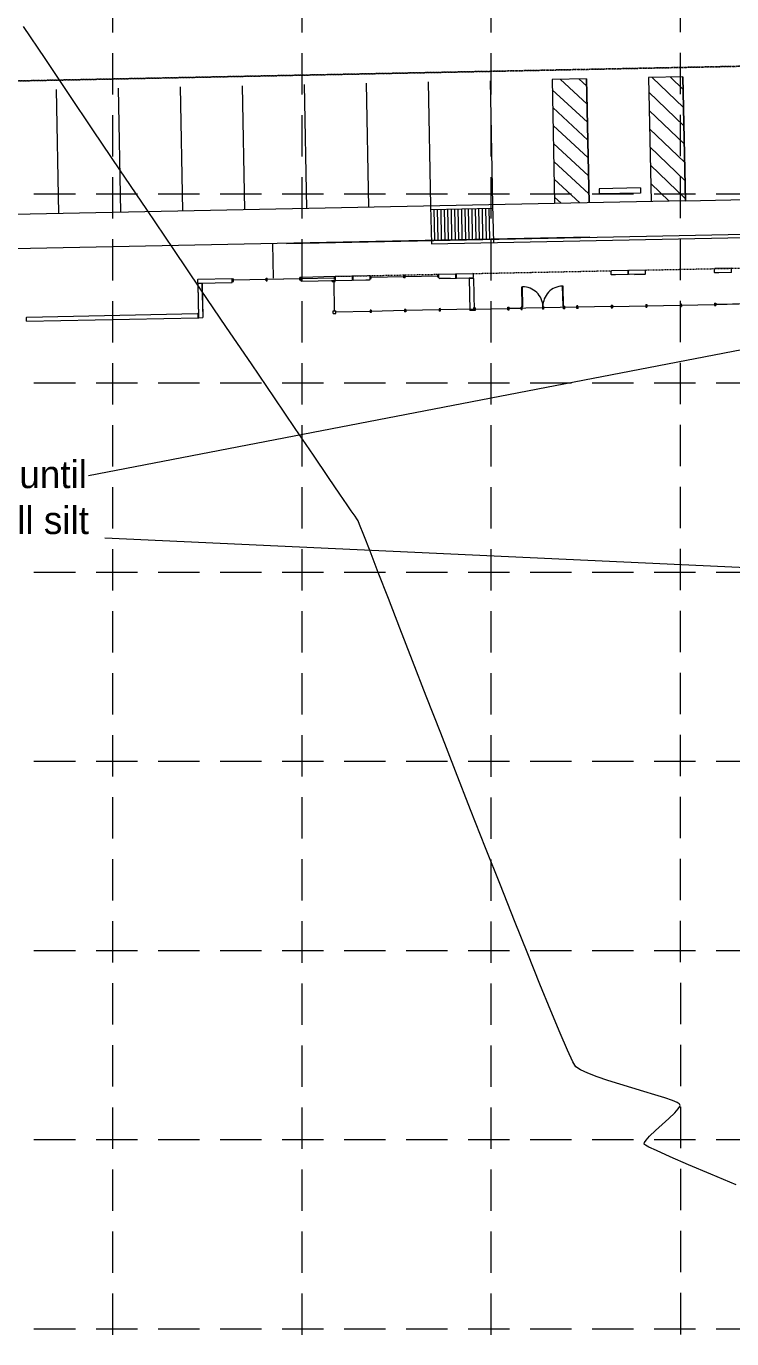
# Model space of a CAD drawing. Extents: x 2140663 to 2528301, y 336313 to 7007653.
# Drawn here: x 2527902.8 to 2528005.2, y 7007156.3 to 7007346.8 of the extents above; entities that cross this region are included whole.
import ezdxf

# ---------------------------------------------------------------- set-up
doc = ezdxf.new("R2010")
doc.units = 0
doc.header["$MEASUREMENT"] = 0
for name, pattern in [('HIDDEN', [0.375, 0.25, -0.125]), ('xdrc002ar$0$HIDDEN2', [0.1875, 0.125, -0.0625]), ('xdrc002ar$0$XR3$0$HIDDEN2', [0.1875, 0.125, -0.0625]), ('xdrc002pt$0$HIDDEN2', [0.1875, 0.125, -0.0625])]:
    doc.linetypes.add(name, pattern=pattern)
for name, color, linetype in [('1 EXISTING CONTOURS', 43, 'Continuous'), ('GRID', 254, 'HIDDEN'), ('SANDBAGS', 250, 'HIDDEN'), ('xdrc002ar$0$BASE1$0$awa', 7, 'Continuous'), ('xdrc002ar$0$WINDOWS', 8, 'Continuous'), ('xdrc002ar$0$xdrc002ar$0$C-PKNG-FACE-N', 1, 'Continuous'), ('xdrc002ar$0$xdrc002ar$0$C-PKNG-STRP-N', 6, 'Continuous'), ('xdrc002ar$0$xdrc002ar$0$l-walk-ej-n', 14, 'Continuous'), ('xdrc002ar$0$xdrc002ar$0$l-walk-n', 2, 'Continuous'), ('xdrc002ar$0$XR3$0$BASE1$0$awa', 4, 'Continuous'), ('xdrc002ar$0$XR3$0$WINDOWS', 2, 'Continuous'), ('xdrc002pt$0$V-ESMT-ACCS-N', 2, 'xdrc002pt$0$HIDDEN2')]:
    doc.layers.add(name, color=color, linetype=linetype)
doc.styles.add('LOGO', font='', dxfattribs={"height": 0.15})
doc.styles.get('LOGO').set_extended_font_data('Rockwell')

msp = doc.modelspace()

# ---------------------------------------------------------------- hatches: boundary and pattern name
at = {"layer": 'xdrc002ar$0$xdrc002ar$0$C-PKNG-STRP-N', "lineweight": 0}
h = msp.add_hatch(dxfattribs=at)
h.set_pattern_fill('ANSI31', scale=14.99994, style=0)
h.set_pattern_definition([(136.1631086797267, (210688.6620982261, 583923.883134963), (-1.298634343695999, -1.352459136694899), [])])
h.paths.add_polyline_path([(2527993.129895196, 7007339.395571264), (2527993.49531024, 7007321.401597636), (2527997.493814995, 7007321.482778938), (2527997.493860346, 7007321.480545389), (2527998.494105388, 7007321.50085588), (2527998.494105388, 7007321.50085588), (2527998.494060491, 7007321.503067242), (2527998.128644777, 7007339.497073444)])
h = msp.add_hatch(dxfattribs=at)
h.set_pattern_fill('ANSI31', scale=14.99994, style=0)
h.set_pattern_definition([(137.3262173593503, (5337851.271526326, 108388.7125147898), (1.270913636113415, 1.378541042043083), [])])
h.paths.add_polyline_path([(2527979.132787955, 7007339.115833031), (2527984.131537803, 7007339.217321979), (2527984.496910584, 7007321.221202658), (2527979.498160736, 7007321.119713711)])

# ---------------------------------------------------------------- linework, layer by layer
at = {"layer": '1 EXISTING CONTOURS', "color": 43, "lineweight": 0, "extrusion": (0.8310749815487859, 0.5561603860791288, 0), "elevation": 5998085.173933972}
msp.add_lwpolyline([(4417705.816397915, 602.0000000000003), (4417711.398643166, 602.0000000000003)], dxfattribs=at)
at = {"layer": '1 EXISTING CONTOURS', "color": 43, "lineweight": 0, "extrusion": (0.8302081428423175, 0.5574535312995247, 0), "elevation": 6004955.398558163}
msp.add_lwpolyline([(4408356.519229167, 602), (4408362.632013115, 602)], dxfattribs=at)
at = {"layer": '1 EXISTING CONTOURS', "color": 43, "lineweight": 0, "extrusion": (0.8295601344217559, 0.5584173917224985, 0), "elevation": 6010071.387138613}
msp.add_lwpolyline([(4401372.633372265, 602), (4401379.154401597, 602)], dxfattribs=at)
at = {"layer": '1 EXISTING CONTOURS', "color": 43, "lineweight": 0, "extrusion": (0.8290573276446382, 0.5591636142299775, 0), "elevation": 6014029.364153576}
msp.add_lwpolyline([(4395956.107267009, 602.0000000000007), (4395962.914242918, 602.0000000000007)], dxfattribs=at)
at = {"layer": '1 EXISTING CONTOURS', "color": 43, "lineweight": 0, "elevation": 602}
for points in [[(2527920.309949964, 7007320.241834375), (2527916.408085783, 7007326.018079239)], [(2527924.238358945, 7007314.433633576), (2527920.309949964, 7007320.241834375)], [(2527928.124206593, 7007308.694392522), (2527924.238358945, 7007314.433633576)], [(2527938.835320234, 7007292.899584571), (2527935.491793369, 7007297.826452342)], [(2527941.859861244, 7007288.445339247), (2527938.835320234, 7007292.899584571)], [(2527950.253287613, 7007276.137660913), (2527949.984474188, 7007276.506616465)], [(2527951.207813281, 7007274.501582966), (2527950.982374413, 7007275.065653913)], [(2527951.796450581, 7007272.992036279), (2527951.207813281, 7007274.501582966)], [(2527953.914776563, 7007267.530912652), (2527952.711150335, 7007270.635613094)], [(2527957.040264519, 7007259.471076957), (2527955.370193284, 7007263.776534192)], [(2527962.967045513, 7007244.234225008), (2527960.875826613, 7007249.601323125)], [(2527965.124375007, 7007238.710445081), (2527962.967045513, 7007244.234225008)], [(2527967.310679117, 7007233.128582583), (2527965.124375007, 7007238.710445081)], [(2527969.488821863, 7007227.587236754), (2527967.310679117, 7007233.128582583)], [(2527971.621667265, 7007222.185006837), (2527969.488821863, 7007227.587236754)], [(2527973.672079343, 7007217.02049207), (2527971.621667265, 7007222.185006837)], [(2527992.447000799, 7007192.240034812), (2527990.71401946, 7007192.756211045)], [(2527996.095174491, 7007188.322966639), (2527996.946815874, 7007189.13601171)], [(2527996.946815874, 7007189.13601171), (2527997.43707604, 7007189.691407963)], [(2527997.667576362, 7007190.332921682), (2527997.561728569, 7007190.438391343)], [(2527997.64728895, 7007190.029786739), (2527997.695998407, 7007190.210032202)], [(2527997.689635199, 7007190.284929353), (2527997.667576362, 7007190.332921682)], [(2527997.695998407, 7007190.210032202), (2527997.689635199, 7007190.284929353)], [(2527994.116467961, 7007186.557926141), (2527995.106055875, 7007187.44105664)], [(2527993.263418684, 7007185.741219571), (2527994.116467961, 7007186.557926141)], [(2527992.514967784, 7007184.577655935), (2527992.509336682, 7007184.654457064)], [(2527992.539078016, 7007184.543466237), (2527992.514967784, 7007184.577655935)], [(2527992.69246539, 7007184.434193932), (2527992.539078016, 7007184.543466237)], [(2527998.936551613, 7007181.59365693), (2527996.276131338, 7007182.746560438)]]:
    msp.add_lwpolyline(points, dxfattribs=at)
at = {"layer": '1 EXISTING CONTOURS', "color": 43, "lineweight": 0, "extrusion": (0.8278231495675861, 0.5609891559023239, 0), "elevation": 6023701.611275458}
msp.add_lwpolyline([(4382665.361079987, 602.0000000000003), (4382672.088803948, 602.0000000000003)], dxfattribs=at)
at = {"layer": '1 EXISTING CONTOURS', "color": 43, "lineweight": 0, "extrusion": (0.8276248633068356, 0.5612816455544771, 0), "elevation": 6025249.920765467}
msp.add_lwpolyline([(4380530.113078557, 602), (4380536.515223753, 602)], dxfattribs=at)
at = {"layer": '1 EXISTING CONTOURS', "color": 43, "lineweight": 0, "extrusion": (0.8271674536966228, 0.5619555174077797, 0), "elevation": 6028815.635240703}
msp.add_lwpolyline([(4375605.373252152, 602), (4375610.064813921, 602)], dxfattribs=at)
at = {"layer": '1 EXISTING CONTOURS', "color": 43, "lineweight": 0, "extrusion": (0.8270465956195244, 0.5621333726742745, 0), "elevation": 6029756.395193515}
msp.add_lwpolyline([(4374305.001321294, 602), (4374308.878071916, 602)], dxfattribs=at)
at = {"layer": '1 EXISTING CONTOURS', "color": 43, "lineweight": 0, "extrusion": (0.8269351099059289, 0.5622973626159645, 0), "elevation": 6030623.688915826}
msp.add_lwpolyline([(4373106.292099958, 602.0000000000007), (4373109.23173077, 602.0000000000007)], dxfattribs=at)
at = {"layer": '1 EXISTING CONTOURS', "color": 43, "lineweight": 0, "extrusion": (0.8268253144352342, 0.5624587979657498, 0), "elevation": 6031477.354163907}
msp.add_lwpolyline([(4371926.944186971, 602), (4371928.824389173, 602)], dxfattribs=at)
at = {"layer": '1 EXISTING CONTOURS', "color": 43, "lineweight": 0, "extrusion": (0.8266673437432096, 0.5626909478466364, 0), "elevation": 6032704.750857447}
msp.add_lwpolyline([(4370232.438117617, 602), (4370233.136582308, 602)], dxfattribs=at)
at = {"layer": '1 EXISTING CONTOURS', "color": 43, "lineweight": 0, "extrusion": (0.8149773344946293, 0.579492833657181, 0), "elevation": 6120888.45912108}
msp.add_lwpolyline([(4245842.62958255, 602), (4245842.98404826, 602)], dxfattribs=at)
at = {"layer": '1 EXISTING CONTOURS', "color": 43, "lineweight": 0, "extrusion": (0.8113021074435364, 0.5846271379757159, 0), "elevation": 6147575.161370892}
msp.add_lwpolyline([(4207109.086446449, 602), (4207109.576398581, 602)], dxfattribs=at)
at = {"layer": '1 EXISTING CONTOURS', "color": 43, "lineweight": 0, "extrusion": (0.8232091452187243, 0.5677382347774874, 0), "elevation": 6059330.362282341}
msp.add_lwpolyline([(4333238.840399015, 602.0000000000007), (4333239.295341069, 602.0000000000007)], dxfattribs=at)
at = {"layer": '1 EXISTING CONTOURS', "color": 43, "lineweight": 0, "extrusion": (0.8519789065564535, 0.5235761098282372, 0), "elevation": 5822602.73316315}
msp.add_lwpolyline([(4646475.807188055, 602.0000000000003), (4646476.159303981, 602.0000000000003)], dxfattribs=at)
at = {"layer": '1 EXISTING CONTOURS', "color": 43, "lineweight": 0, "extrusion": (0.9322299447345039, 0.361866453460809, 0), "elevation": 4892329.389556495}
msp.add_lwpolyline([(5617606.235276698, 602.0000000000007), (5617608.763004109, 602.0000000000007)], dxfattribs=at)
at = {"layer": '1 EXISTING CONTOURS', "color": 43, "lineweight": 0, "extrusion": (0.9323916663463804, 0.3614495546100729, 0), "elevation": 4889816.891127377}
msp.add_lwpolyline([(5619786.006500842, 602), (5619790.033111756, 602)], dxfattribs=at)
at = {"layer": '1 EXISTING CONTOURS', "color": 43, "lineweight": 0, "extrusion": (0.9321845059092114, 0.3619834898759878, 0), "elevation": 4893034.622345699}
msp.add_lwpolyline([(5616974.892060062, 602), (5616979.996131991, 602)], dxfattribs=at)
at = {"layer": '1 EXISTING CONTOURS', "color": 43, "lineweight": 0, "extrusion": (0.9320019944582111, 0.3624531450076227, 0), "elevation": 4895864.234035706}
msp.add_lwpolyline([(5614503.234200076, 602), (5614508.718970597, 602)], dxfattribs=at)
at = {"layer": '1 EXISTING CONTOURS', "color": 43, "lineweight": 0, "extrusion": (0.9285056917636908, 0.3713181659472505, 0), "elevation": 4949144.915597902}
msp.add_lwpolyline([(5567553.139502337, 602.0000000000003), (5567558.339470861, 602.0000000000003)], dxfattribs=at)
at = {"layer": '1 EXISTING CONTOURS', "color": 43, "lineweight": 0, "extrusion": (0.9272472936528232, 0.374449537873283, 0), "elevation": 4967905.903413562}
msp.add_lwpolyline([(5550814.507096223, 602.0000000000007), (5550819.245084422, 602.0000000000007)], dxfattribs=at)
at = {"layer": '1 EXISTING CONTOURS', "color": 43, "lineweight": 0, "extrusion": (0.9254378692389864, 0.3788993932146172, 0), "elevation": 4994512.780482125}
msp.add_lwpolyline([(5526882.189843611, 602.0000000000003), (5526886.360597793, 602.0000000000003)], dxfattribs=at)
at = {"layer": '1 EXISTING CONTOURS', "color": 43, "lineweight": 0, "extrusion": (0.922623669110644, 0.3857013938227516, 0), "elevation": 5035061.547231859}
msp.add_lwpolyline([(5489963.702861878, 602.0000000000003), (5489967.201213218, 602.0000000000003)], dxfattribs=at)
at = {"layer": '1 EXISTING CONTOURS', "color": 43, "lineweight": 0, "extrusion": (0.9176636685128535, 0.3973580142535594, 0), "elevation": 5104203.042376798}
msp.add_lwpolyline([(5425737.555265764, 602.0000000000007), (5425740.276252193, 602.0000000000007)], dxfattribs=at)
at = {"layer": '1 EXISTING CONTOURS', "color": 43, "lineweight": 0, "extrusion": (0.9066566221769703, 0.4218693748811906, 0), "elevation": 5248133.396531962}
msp.add_lwpolyline([(5286642.897045479, 602), (5286644.736374451, 602)], dxfattribs=at)
at = {"layer": '1 EXISTING CONTOURS', "color": 43, "lineweight": 0, "extrusion": (0.8627302376947958, 0.5056644509623763, 0), "elevation": 5724256.847809115}
msp.add_lwpolyline([(4767008.77220106, 602.0000000000003), (4767009.629630093, 602.0000000000003)], dxfattribs=at)
at = {"layer": '1 EXISTING CONTOURS', "color": 43, "lineweight": 0, "extrusion": (-0.5616234655200093, -0.8273929435143226, 0), "elevation": -7217478.711872002}
msp.add_lwpolyline([(-1843769.832483814, 602), (-1843770.630421747, 602)], dxfattribs=at)
at = {"layer": '1 EXISTING CONTOURS', "color": 43, "lineweight": 0, "extrusion": (-0.4208685798669754, -0.9071216227611132, 0), "elevation": -7420327.148719338}
msp.add_lwpolyline([(-655918.927727113, 602), (-655920.0846762382, 602)], dxfattribs=at)
at = {"layer": '1 EXISTING CONTOURS', "color": 43, "lineweight": 0, "extrusion": (-0.3552101787133826, -0.9347864616790335, 0), "elevation": -7448196.658378581}
msp.add_lwpolyline([(-125899.9881217508, 602.0000000000007), (-125901.4372045537, 602.0000000000007)], dxfattribs=at)
at = {"layer": '1 EXISTING CONTOURS', "color": 43, "lineweight": 0, "extrusion": (-0.3196888176545027, -0.9475225906893545, 0), "elevation": -7447643.698274848}
msp.add_lwpolyline([(155203.5069151195, 602), (155201.8441827586, 602)], dxfattribs=at)
at = {"layer": '1 EXISTING CONTOURS', "color": 43, "lineweight": 0, "extrusion": (-0.2994693592645662, -0.9541059180519059, 0), "elevation": -7442659.816371351}
msp.add_lwpolyline([(313529.5329911942, 602), (313527.7384587475, 602)], dxfattribs=at)
at = {"layer": '1 EXISTING CONTOURS', "color": 43, "lineweight": 0, "extrusion": (-0.2887799929827689, -0.9573954854984811, 0), "elevation": -7438687.851469162}
msp.add_lwpolyline([(396749.8220167777, 602.0000000000003), (396747.9788122959, 602.0000000000003)], dxfattribs=at)
at = {"layer": '1 EXISTING CONTOURS', "color": 43, "lineweight": 0, "extrusion": (-0.2895014583420626, -0.9571775726675897, 0), "elevation": -7438984.759616143}
msp.add_lwpolyline([(391146.9912058464, 602), (391145.3017689623, 602)], dxfattribs=at)
at = {"layer": '1 EXISTING CONTOURS', "color": 43, "lineweight": 0, "extrusion": (-0.303307470366097, -0.9528927423483293, 0), "elevation": -7443861.648394388}
msp.add_lwpolyline([(283575.0790809714, 602.0000000000007), (283573.5920249182, 602.0000000000007)], dxfattribs=at)
at = {"layer": '1 EXISTING CONTOURS', "color": 43, "lineweight": 0, "extrusion": (0.3344576047348143, 0.9424107971766087, 0), "elevation": 7449160.052300699}
msp.add_lwpolyline([(-38803.02045607986, 602.0000000000003), (-38801.81851440389, 602.0000000000003)], dxfattribs=at)
at = {"layer": '1 EXISTING CONTOURS', "color": 43, "lineweight": 0, "extrusion": (-0.3969509781577281, -0.9178398122437395, 0), "elevation": -7434969.506725784}
msp.add_lwpolyline([(-461214.6410360457, 602), (-461215.3436809471, 602)], dxfattribs=at)
at = {"layer": '1 EXISTING CONTOURS', "color": 43, "lineweight": 0, "extrusion": (0.5119996516596909, 0.8589856557011621, 0), "elevation": 7313409.944346081}
msp.add_lwpolyline([(1416165.420397129, 602.0000000000007), (1416165.773131164, 602.0000000000007)], dxfattribs=at)
at = {"layer": '1 EXISTING CONTOURS', "color": 43, "lineweight": 0, "extrusion": (0.8494323477293267, -0.5276975332811821, 0), "elevation": -1550313.917360088}
msp.add_lwpolyline([(7286151.602243581, 602), (7286152.000602294, 602)], dxfattribs=at)
at = {"layer": '1 EXISTING CONTOURS', "color": 43, "lineweight": 0, "extrusion": (-0.6654984724348462, 0.746399211673543, 0), "elevation": 3547782.300650477}
msp.add_lwpolyline([(-6550166.092362513, 602), (-6550167.417549625, 602)], dxfattribs=at)
at = {"layer": '1 EXISTING CONTOURS', "color": 43, "lineweight": 0, "extrusion": (0.850625203853111, -0.5257725388129866, 0), "elevation": -1533811.176144687}
msp.add_lwpolyline([(7289637.097500125, 602.0000000000007), (7289637.50063776, 602.0000000000007)], dxfattribs=at)
at = {"layer": '1 EXISTING CONTOURS', "color": 43, "lineweight": 0, "extrusion": (0.7512525892459825, -0.660014808281759, 0), "elevation": -2725684.868846023}
msp.add_lwpolyline([(6932678.674979424, 602), (6932679.420511592, 602)], dxfattribs=at)
at = {"layer": '1 EXISTING CONTOURS', "color": 43, "lineweight": 0, "extrusion": (0.9648377097454617, -0.2628463312529438, 0), "elevation": 597289.7241261203}
msp.add_lwpolyline([(7425269.550283968, 602), (7425269.740741391, 602)], dxfattribs=at)
at = {"layer": '1 EXISTING CONTOURS', "color": 43, "lineweight": 0, "extrusion": (-0.4769958200510282, -0.8789055624205864, 0), "elevation": -7364495.323545534}
msp.add_lwpolyline([(-1120530.296779621, 602.0000000000007), (-1120530.846270709, 602.0000000000007)], dxfattribs=at)
at = {"layer": '1 EXISTING CONTOURS', "color": 43, "lineweight": 0, "extrusion": (0.4322711202566735, 0.9017436878581634, 0), "elevation": 7411462.538779242}
msp.add_lwpolyline([(749400.256676875, 602.0000000000007), (749401.4630336943, 602.0000000000007)], dxfattribs=at)
at = {"layer": '1 EXISTING CONTOURS', "color": 43, "lineweight": 0, "extrusion": (-0.4097067762845791, -0.9122172753606995, 0), "elevation": -7427810.35777506}
msp.add_lwpolyline([(-564808.3787956755, 602.0000000000003), (-564810.5853867824, 602.0000000000003)], dxfattribs=at)
at = {"layer": '1 EXISTING CONTOURS', "color": 43, "lineweight": 0, "extrusion": (0.3906149712654279, 0.9205541506197824, 0), "elevation": 7437964.33214757}
msp.add_lwpolyline([(409946.6205753186, 602), (409950.1230529533, 602)], dxfattribs=at)
at = {"layer": '1 EXISTING CONTOURS', "color": 43, "lineweight": 0, "extrusion": (-0.3859414483861959, -0.9225232779814099, 0), "elevation": -7439947.686520416}
msp.add_lwpolyline([(-372216.4298574147, 602.0000000000003), (-372220.4452473409, 602.0000000000003)], dxfattribs=at)
at = {"layer": 'GRID', "color": 253, "linetype": 'HIDDEN', "lineweight": 0, "ltscale": 24}
for p, q in [((2527915.384178999, 7006031.929907975), (2527915.384178999, 7007624.562990395)), ((2527942.84165107, 7006031.925591088), (2527942.84165107, 7007624.562990395)), ((2527970.299123141, 7006031.921274197), (2527970.299123141, 7007624.562990395)), ((2527997.886483418, 7006031.983717573), (2527997.756595209, 7007624.562990395)), ((2527228.947377252, 7007322.530797625), (2528272.331315909, 7007322.530797625)), ((2527228.947377252, 7007295.073325557), (2528272.331315909, 7007295.073325557)), ((2527228.947377252, 7007267.615853484), (2528272.331315909, 7007267.615853484)), ((2527228.947377252, 7007240.158381416), (2528272.331315909, 7007240.158381416)), ((2527228.947377252, 7007212.700909346), (2528272.331315909, 7007212.700909346)), ((2527228.947377252, 7007185.243437274), (2528272.331315909, 7007185.243437274)), ((2527228.947377252, 7007157.785965205), (2528272.331315909, 7007157.785965205))]:
    msp.add_line(p, q, dxfattribs=at)
at = {"layer": 'SANDBAGS', "color": 7, "linetype": 'Continuous', "lineweight": 0}
for p, q in [((2527911.876143212, 7007281.632077943), (2528166.966509608, 7007330.897525273)), ((2528168.880182803, 7007260.723650004), (2527914.25094047, 7007272.533957462))]:
    msp.add_line(p, q, dxfattribs=at)
at = {"layer": 'xdrc002ar$0$BASE1$0$awa', "color": 7, "lineweight": 0}
for p, q in [((2527962.706111534, 7007310.784326516), (2527962.767330067, 7007310.848082182)), ((2527962.715837217, 7007310.305258752), (2527962.706111534, 7007310.784326516)), ((2527962.767321076, 7007310.848072818), (2527965.11058468, 7007310.895644037)), ((2527965.174352395, 7007310.834413937), (2527965.110558305, 7007310.895669363)), ((2527965.184078077, 7007310.355346172), (2527965.174352395, 7007310.834413937)), ((2527965.236839494, 7007310.835682504), (2527965.298094884, 7007310.899476557)), ((2527965.246565177, 7007310.35661474), (2527965.236839494, 7007310.835682504)), ((2527965.298069595, 7007310.899450218), (2527967.641333196, 7007310.947021436)), ((2527967.705079501, 7007310.885811896), (2527967.641323833, 7007310.947030427)), ((2527967.714805182, 7007310.406744132), (2527967.705079501, 7007310.885811896)), ((2527987.700951362, 7007311.291753413), (2527987.762169893, 7007311.355509079)), ((2527987.710677044, 7007310.812685649), (2527987.700951362, 7007311.291753413)), ((2527987.77443271, 7007310.751467118), (2527987.710677043, 7007310.812685649)), ((2527990.105445492, 7007311.40307136), (2527987.762160903, 7007311.355499716)), ((2527990.117698945, 7007310.79903839), (2527987.77443271, 7007310.751467118)), ((2527988.315987573, 7007310.762461367), (2527987.77443271, 7007310.751467118)), ((2527990.169191794, 7007311.34186182), (2527990.105436128, 7007311.403080351)), ((2527990.117698945, 7007310.79903839), (2527990.178917477, 7007310.862794056)), ((2527990.178917477, 7007310.862794056), (2527990.169191794, 7007311.34186182)), ((2527990.231678894, 7007311.343130386), (2527990.292897427, 7007311.406886052)), ((2527990.241404576, 7007310.864062622), (2527990.231678894, 7007311.343130386)), ((2527990.305160243, 7007310.802844091), (2527990.241404576, 7007310.864062622)), ((2527992.636173023, 7007311.454448333), (2527990.292888435, 7007311.406876689)), ((2527992.648426476, 7007310.850415363), (2527990.305160244, 7007310.802844091)), ((2527991.107078021, 7007310.819124037), (2527992.648426476, 7007310.850415363)), ((2527992.699919326, 7007311.393238793), (2527992.636163659, 7007311.454457324)), ((2527992.648426476, 7007310.850415363), (2527992.709645008, 7007310.914171029)), ((2527992.709645008, 7007310.914171029), (2527992.699919326, 7007311.393238793)), ((2528002.697855256, 7007311.596209551), (2528002.759073789, 7007311.659965217)), ((2528002.707580939, 7007311.117141787), (2528002.697855256, 7007311.596209551)), ((2528002.771336605, 7007311.055923256), (2528002.707580939, 7007311.117141787)), ((2528005.102349387, 7007311.707527498), (2528002.759064798, 7007311.659955854)), ((2528005.17708994, 7007311.104763095), (2528002.771336605, 7007311.055923256)), ((2528003.312891468, 7007311.066917505), (2528002.771336605, 7007311.055923256)), ((2528005.166095691, 7007311.646317958), (2528005.102340024, 7007311.707536489)), ((2528005.17708994, 7007311.104763095), (2528005.166095691, 7007311.646317958)), ((2527927.77653658, 7007310.135781143), (2527927.715318047, 7007310.072025476)), ((2527927.725043729, 7007309.592957713), (2527927.715318047, 7007310.072025476)), ((2527927.788799397, 7007309.531739181), (2527927.725043729, 7007309.592957713)), ((2527927.728842494, 7007309.405838069), (2527927.790061026, 7007309.469593734)), ((2527927.728842494, 7007309.405838069), (2527927.826522032, 7007304.594338304)), ((2527927.77653658, 7007310.135781143), (2527932.650530491, 7007310.23472939)), ((2527927.788799397, 7007309.531739181), (2527932.725280406, 7007309.631955995)), ((2527928.331615889, 7007309.480587984), (2527927.790061026, 7007309.469593734)), ((2527928.331615889, 7007309.480587984), (2527928.431832563, 7007304.544114023)), ((2527932.714286157, 7007310.173510859), (2527932.65053049, 7007310.234729391)), ((2527932.725280406, 7007309.631955995), (2527932.714286157, 7007310.173510859)), ((2527947.711189898, 7007310.477966993), (2527947.77240843, 7007310.54172266)), ((2527947.722184147, 7007309.93641213), (2527947.711189898, 7007310.477966993)), ((2527947.722184147, 7007309.93641213), (2527950.19043368, 7007309.986520722)), ((2527947.772399439, 7007310.541713296), (2527950.115693128, 7007310.589285126)), ((2527950.179439431, 7007310.528075584), (2527950.115683764, 7007310.589294116)), ((2527950.19043368, 7007309.986520722), (2527950.179439431, 7007310.528075584)), ((2527950.241908339, 7007310.529343782), (2527950.303126872, 7007310.593099449)), ((2527950.252902589, 7007309.987788919), (2527950.241908339, 7007310.529343782)), ((2527950.252902589, 7007309.987788919), (2527952.658665022, 7007310.036628943)), ((2527950.303117881, 7007310.593090085), (2527952.646411568, 7007310.640661914)), ((2527952.11711016, 7007310.025634694), (2527952.658665022, 7007310.036628943)), ((2527952.710157873, 7007310.579452373), (2527952.646402205, 7007310.640670905)), ((2527952.658665022, 7007310.036628943), (2527952.719883555, 7007310.10038461)), ((2527952.719883555, 7007310.100384609), (2527952.710157873, 7007310.579452373)), ((2527962.779592883, 7007310.244040221), (2527962.715837217, 7007310.305258752)), ((2527962.779592883, 7007310.244040221), (2527965.122880104, 7007310.291611918)), ((2527964.320941339, 7007310.275331547), (2527962.779592883, 7007310.244040221)), ((2527965.122859545, 7007310.291590507), (2527965.184078077, 7007310.355346172)), ((2527965.310320843, 7007310.295396209), (2527965.246565177, 7007310.35661474)), ((2527965.310299431, 7007310.295416769), (2527967.653586649, 7007310.342988466)), ((2527967.112031787, 7007310.331994216), (2527967.653586649, 7007310.342988466)), ((2527967.113293418, 7007310.26984877), (2527967.654848281, 7007310.280843019)), ((2527967.113293418, 7007310.26984877), (2527967.208744396, 7007305.562143153)), ((2527967.653586649, 7007310.342988466), (2527967.714805183, 7007310.406744132)), ((2527967.718603947, 7007310.219624488), (2527967.654848281, 7007310.280843019)), ((2527967.718603947, 7007310.219624488), (2527967.812784783, 7007305.574405937)), ((2527902.912479081, 7007304.630368296), (2527927.688607079, 7007305.133343569)), ((2527927.754312618, 7007305.072166692), (2527927.690559407, 7007305.133382867)), ((2527927.765305479, 7007304.530582679), (2527927.754310598, 7007305.072168631)), ((2527967.812784783, 7007305.574405937), (2527967.208744396, 7007305.562143153)), ((2527967.971811428, 7007305.953177353), (2527967.979422831, 7007305.578254747)), ((2527977.88654144, 7007306.154334888), (2527977.894152842, 7007305.779412282)), ((2527987.717845104, 7007306.353922801), (2527987.725456507, 7007305.979000195)), ((2527992.716813069, 7007306.45540818), (2527992.724424473, 7007306.080485574)), ((2527997.715781034, 7007306.556893559), (2527997.723392438, 7007306.181970954)), ((2528002.714748999, 7007306.658378939), (2528002.722360404, 7007306.283456333)), ((2527902.851251318, 7007304.566603016), (2527902.912467521, 7007304.630356258)), ((2527902.862246158, 7007304.025019042), (2527902.851251318, 7007304.566603016)), ((2527902.862246158, 7007304.025019042), (2527927.763353496, 7007304.530543052)), ((2527927.8902777, 7007304.533119773), (2527927.826522032, 7007304.594338304)), ((2527927.8902777, 7007304.533119773), (2527928.431832563, 7007304.544114023))]:
    msp.add_line(p, q, dxfattribs=at)
at = {"layer": 'xdrc002ar$0$BASE1$0$awa', "color": 7, "linetype": 'xdrc002ar$0$HIDDEN2', "lineweight": 0}
for p, q in [((2527967.641323833, 7007310.947030427), (2527987.762151878, 7007311.355490318)), ((2527992.636173023, 7007311.454448333), (2528002.761038043, 7007311.658043072))]:
    msp.add_line(p, q, dxfattribs=at)
at = {"layer": 'xdrc002ar$0$WINDOWS', "color": 7, "linetype": 'Continuous', "lineweight": 0}
for p, q in [((2527962.705311014, 7007310.784353564), (2527962.538678749, 7007310.780970718)), ((2527962.546290152, 7007310.406048121), (2527962.538678749, 7007310.780970718)), ((2527932.714286157, 7007310.173510859), (2527932.880918422, 7007310.176893705)), ((2527932.72189756, 7007309.798588261), (2527932.888529826, 7007309.801971106)), ((2527932.888529825, 7007309.801971107), (2527932.880918422, 7007310.176893705)), ((2527932.884301268, 7007310.010261438), (2527937.63332069, 7007310.106672546)), ((2527937.629937844, 7007310.273304812), (2527937.79657011, 7007310.276687657)), ((2527937.637549248, 7007309.898382214), (2527937.629937844, 7007310.273304812)), ((2527937.637549248, 7007309.898382214), (2527937.804181513, 7007309.90176506)), ((2527937.804181513, 7007309.90176506), (2527937.79657011, 7007310.276687657)), ((2527937.799952955, 7007310.110055392), (2527947.547940478, 7007310.307951882)), ((2527942.795537994, 7007310.378173036), (2527942.62890573, 7007310.37479019)), ((2527942.636517133, 7007309.999867591), (2527942.62890573, 7007310.37479019)), ((2527942.803149398, 7007310.003250437), (2527942.636517133, 7007309.999867591)), ((2527942.803149398, 7007310.003250437), (2527942.795537994, 7007310.378173036)), ((2527947.711189898, 7007310.477966993), (2527947.544557632, 7007310.474584147)), ((2527947.552169036, 7007310.09966155), (2527947.544557632, 7007310.474584147)), ((2527947.718801301, 7007310.103044396), (2527947.552169036, 7007310.09966155)), ((2527952.708175604, 7007310.581355756), (2527952.87480787, 7007310.584738602)), ((2527952.715787007, 7007310.206433158), (2527952.882419273, 7007310.209816004)), ((2527952.882419273, 7007310.209816004), (2527952.87480787, 7007310.584738602)), ((2527952.878190716, 7007310.418106335), (2527957.627211868, 7007310.514517478)), ((2527957.789657596, 7007310.684559575), (2527957.62302533, 7007310.68117673)), ((2527957.630636734, 7007310.306254132), (2527957.62302533, 7007310.68117673)), ((2527957.797268999, 7007310.309636978), (2527957.630636734, 7007310.306254132)), ((2527957.797268999, 7007310.309636978), (2527957.789657596, 7007310.684559575)), ((2527957.793040442, 7007310.517927309), (2527962.542061594, 7007310.614338452)), ((2527962.712922418, 7007310.409430967), (2527962.546290152, 7007310.406048121)), ((2527967.896216912, 7007305.576441524), (2527967.729584646, 7007305.573058678)), ((2527967.971811428, 7007305.953177346), (2527967.805179163, 7007305.9497945)), ((2527967.805179163, 7007305.9497945), (2527967.812790565, 7007305.574871902)), ((2527967.979422831, 7007305.578254747), (2527967.812790565, 7007305.574871902)), ((2527967.975620932, 7007305.76552875), (2527972.724748195, 7007305.861942046)), ((2527972.720948331, 7007306.049115809), (2527972.887580596, 7007306.052498654)), ((2527972.728559734, 7007305.674193211), (2527972.720948331, 7007306.049115809)), ((2527972.728559734, 7007305.674193211), (2527972.895191999, 7007305.677576058)), ((2527972.895191999, 7007305.677576058), (2527972.887580596, 7007306.052498654)), ((2527977.723716161, 7007305.963427426), (2527972.891380461, 7007305.865324894)), ((2527977.886541439, 7007306.154334879), (2527977.719909173, 7007306.150952034)), ((2527977.719909173, 7007306.150952034), (2527977.727520577, 7007305.776029436)), ((2527977.894152842, 7007305.779412282), (2527977.727520577, 7007305.776029436)), ((2527982.722684125, 7007306.064912805), (2527977.890348426, 7007305.966810274)), ((2527982.885516527, 7007306.255469413), (2527982.718884262, 7007306.252086568)), ((2527982.726495665, 7007305.87716397), (2527982.718884262, 7007306.252086568)), ((2527982.893127931, 7007305.880546816), (2527982.726495665, 7007305.87716397)), ((2527982.893127931, 7007305.880546816), (2527982.885516527, 7007306.255469413)), ((2527987.721652091, 7007306.166398184), (2527982.889316392, 7007306.068295651)), ((2527987.717845104, 7007306.353922792), (2527987.884477369, 7007306.357305638)), ((2527987.725456507, 7007305.979000195), (2527987.892088774, 7007305.982383041)), ((2527987.884477369, 7007306.357305638), (2527987.892088774, 7007305.982383041)), ((2527987.888284356, 7007306.169781031), (2527992.720620056, 7007306.267883566)), ((2527992.716813069, 7007306.455408171), (2527992.883445335, 7007306.458791018)), ((2527992.724424473, 7007306.080485574), (2527992.891056739, 7007306.083868421)), ((2527992.883445335, 7007306.458791018), (2527992.891056739, 7007306.083868421)), ((2527992.887252322, 7007306.27126641), (2527997.719588022, 7007306.369368945)), ((2527997.715781034, 7007306.55689355), (2527997.8824133, 7007306.560276398)), ((2527997.723392438, 7007306.181970954), (2527997.890024703, 7007306.1853538)), ((2527997.8824133, 7007306.560276398), (2527997.890024703, 7007306.1853538)), ((2527997.886220287, 7007306.372751789), (2528002.718555987, 7007306.470854324)), ((2528002.714749001, 7007306.65837893), (2528002.881381266, 7007306.661761777)), ((2528002.722360404, 7007306.283456333), (2528002.888992669, 7007306.286839179)), ((2528002.881381266, 7007306.661761777), (2528002.888992669, 7007306.286839179)), ((2528002.885188253, 7007306.474237169), (2528007.717523943, 7007306.572339704))]:
    msp.add_line(p, q, dxfattribs=at)
at = {"layer": 'xdrc002ar$0$xdrc002ar$0$C-PKNG-FACE-N', "color": 7, "lineweight": 0}
for p, q in [((2527998.494059959, 7007321.503092917), (2527889.517210707, 7007319.290550659)), ((2527961.512304856, 7007320.252154008), (2527970.510346923, 7007320.434840041)), ((2527998.494060491, 7007321.503067227), (2528025.488389448, 7007322.051129447)), ((2527984.597762405, 7007316.219929855), (2527592.681424751, 7007308.262905365))]:
    msp.add_line(p, q, dxfattribs=at)
at = {"layer": 'xdrc002ar$0$xdrc002ar$0$C-PKNG-FACE-N', "color": 7, "linetype": 'Continuous', "lineweight": 0}
for p, q in [((2527940.608915057, 7007315.32682978), (2528016.592107343, 7007316.86950623)), ((2527968.599647276, 7007315.895121796), (2527959.601505231, 7007315.712433727)), ((2527961.603648887, 7007315.753082986), (2527970.601790932, 7007315.935771042)), ((2527961.613798224, 7007315.253186205), (2528013.604180086, 7007316.308739908))]:
    msp.add_line(p, q, dxfattribs=at)
at = {"layer": 'xdrc002ar$0$xdrc002ar$0$C-PKNG-STRP-N', "color": 7, "lineweight": 0}
for p, q in [((2527998.128644777, 7007339.497073444), (2527993.129895196, 7007339.395571264)), ((2527993.129895196, 7007339.395571264), (2527993.495420997, 7007321.396143781)), ((2527998.128644777, 7007339.497073444), (2527998.494105388, 7007321.50085588)), ((2527998.494203337, 7007321.500957893), (2527998.128744756, 7007339.497075485)), ((2527907.148008683, 7007337.6544358), (2527907.513383494, 7007319.658216508)), ((2527916.146118336, 7007337.837123217), (2527916.511493147, 7007319.84090391)), ((2527925.14422799, 7007338.019810619), (2527925.509602801, 7007320.023591312)), ((2527934.14233764, 7007338.202498021), (2527934.507712451, 7007320.206278713)), ((2527943.140447293, 7007338.385185422), (2527943.505822104, 7007320.388966115)), ((2527952.138556947, 7007338.567872824), (2527952.503931758, 7007320.571653532)), ((2527961.136666597, 7007338.750560241), (2527961.502041408, 7007320.754340934)), ((2527970.13477625, 7007338.933247643), (2527970.500151061, 7007320.937028335)), ((2527979.132785925, 7007339.115933018), (2527979.498160736, 7007321.119713711)), ((2527984.131637779, 7007339.217324005), (2527979.132787955, 7007339.115833046)), ((2527979.132787955, 7007339.115833046), (2527979.498160736, 7007321.119713711)), ((2527984.131537803, 7007339.217321979), (2527984.496912614, 7007321.221102672)), ((2527984.497010564, 7007321.221204685), (2527984.131637779, 7007339.217324005)), ((2527984.131735728, 7007339.217426019), (2527984.497110543, 7007321.221206712)), ((2527984.13178663, 7007339.212830367), (2527984.497245216, 7007321.21671279)), ((2527991.955072721, 7007323.368532212), (2527985.956332953, 7007323.246740611)), ((2527985.956332953, 7007323.246740611), (2527985.971556907, 7007322.496898131)), ((2527991.970296674, 7007322.618689748), (2527985.971556907, 7007322.496898131)), ((2527991.955072721, 7007323.368532227), (2527991.970296674, 7007322.618689748)), ((2527938.709545394, 7007310.295105792), (2527938.608211675, 7007315.286210217))]:
    msp.add_line(p, q, dxfattribs=at)
at = {"layer": 'xdrc002ar$0$xdrc002ar$0$C-PKNG-STRP-N', "color": 7, "linetype": 'Continuous', "lineweight": 0}
msp.add_line((2527970.500197586, 7007320.934736829), (2527970.611840291, 7007315.435872239), dxfattribs=at)
at = {"layer": 'xdrc002ar$0$xdrc002ar$0$l-walk-ej-n', "color": 7, "linetype": 'Continuous', "lineweight": 0}
msp.add_line((2527961.502155519, 7007320.752050805), (2527961.613798224, 7007315.253186206), dxfattribs=at)
at = {"layer": 'xdrc002ar$0$xdrc002ar$0$l-walk-n', "color": 7, "lineweight": 0}
for p, q in [((2527962.103545667, 7007315.763232321), (2527962.012201637, 7007320.262303343)), ((2527962.603442447, 7007315.773381658), (2527962.512098417, 7007320.27245268)), ((2527963.103339227, 7007315.783530996), (2527963.011995197, 7007320.282602019)), ((2527963.603236007, 7007315.793680332), (2527963.511891977, 7007320.292751354)), ((2527964.103132787, 7007315.803829669), (2527964.011788757, 7007320.302900692)), ((2527964.603029566, 7007315.813979005), (2527964.511685537, 7007320.313050028)), ((2527965.102926347, 7007315.824128344), (2527965.011582317, 7007320.323199364)), ((2527965.602823127, 7007315.834277679), (2527965.511479097, 7007320.333348703)), ((2527966.102719907, 7007315.844427016), (2527966.011375877, 7007320.343498038)), ((2527966.602616686, 7007315.854576354), (2527966.511272656, 7007320.353647376)), ((2527967.102513466, 7007315.864725689), (2527967.011169436, 7007320.363796712)), ((2527967.602410246, 7007315.874875028), (2527967.511066217, 7007320.373946049)), ((2527968.102307026, 7007315.885024362), (2527968.010962996, 7007320.384095388)), ((2527968.602203806, 7007315.895173701), (2527968.510859776, 7007320.394244723)), ((2527969.102100586, 7007315.905323036), (2527969.010756556, 7007320.40439406)), ((2527969.601997367, 7007315.915472373), (2527969.510653337, 7007320.414543396)), ((2527970.101894146, 7007315.925621711), (2527970.010550116, 7007320.424692734))]:
    msp.add_line(p, q, dxfattribs=at)
at = {"layer": 'xdrc002ar$0$XR3$0$BASE1$0$awa', "color": 7, "linetype": 'xdrc002ar$0$XR3$0$HIDDEN2', "lineweight": 0}
for p, q in [((2527947.643554308, 7007310.5389757), (2527962.765405112, 7007310.845954914)), ((2527967.639416921, 7007310.944920539), (2527987.760245082, 7007311.353374724)), ((2527992.634266255, 7007311.452331359), (2528007.756117058, 7007311.759310573))]:
    msp.add_line(p, q, dxfattribs=at)
at = {"layer": 'xdrc002ar$0$XR3$0$BASE1$0$awa', "color": 7, "lineweight": 0}
for p, q in [((2527962.704204577, 7007310.782218026), (2527962.765423127, 7007310.845973675)), ((2527962.713930123, 7007310.30315026), (2527962.704204577, 7007310.782218026)), ((2527962.765414136, 7007310.845964312), (2527967.639426285, 7007310.944911547)), ((2527967.703172571, 7007310.883701988), (2527967.639416921, 7007310.944920539)), ((2527967.712898117, 7007310.404634221), (2527967.703172571, 7007310.883701988)), ((2527987.699044547, 7007311.289637837), (2527987.760263097, 7007311.353393486)), ((2527987.708770094, 7007310.810570071), (2527987.699044547, 7007311.289637837)), ((2527987.772525743, 7007310.74935152), (2527987.708770093, 7007310.810570071)), ((2527992.634266255, 7007311.452331358), (2527987.760254106, 7007311.353384123)), ((2527992.646519537, 7007310.848298382), (2527987.772525743, 7007310.74935152)), ((2527988.314080609, 7007310.760345616), (2527987.772525743, 7007310.74935152)), ((2527991.105171072, 7007310.817007495), (2527992.646519537, 7007310.848298382)), ((2527992.698012541, 7007311.391121799), (2527992.634256891, 7007311.45234035)), ((2527992.646519537, 7007310.848298382), (2527992.707738088, 7007310.912054033)), ((2527992.707738088, 7007310.912054032), (2527992.698012541, 7007311.391121799)), ((2527927.772641371, 7007310.135585823), (2527927.711422821, 7007310.071830174)), ((2527927.721148367, 7007309.592762408), (2527927.711422821, 7007310.071830174)), ((2527927.784904017, 7007309.531543856), (2527927.721148367, 7007309.592762408)), ((2527927.724947078, 7007309.405642762), (2527927.786165629, 7007309.469398411)), ((2527927.724947078, 7007309.405642762), (2527927.823893803, 7007304.53165587)), ((2527927.77264717, 7007310.13558594), (2527932.646640963, 7007310.234532802)), ((2527927.784909816, 7007309.531543975), (2527932.721390707, 7007309.631759387)), ((2527928.327720495, 7007309.480392507), (2527927.786165629, 7007309.469398411)), ((2527928.327720494, 7007309.480392507), (2527928.427935768, 7007304.543918516)), ((2527932.710396612, 7007310.173314253), (2527932.646640962, 7007310.234532803)), ((2527932.721390707, 7007309.631759387), (2527932.710396612, 7007310.173314253)), ((2527942.708332591, 7007310.376282177), (2527942.769551142, 7007310.440037826)), ((2527942.719326687, 7007309.834727311), (2527942.708332591, 7007310.376282177)), ((2527942.719326687, 7007309.834727311), (2527947.655807591, 7007309.934942724)), ((2527942.769542151, 7007310.440028463), (2527947.643554308, 7007310.5389757)), ((2527947.114252725, 7007309.923948628), (2527947.655807591, 7007309.934942724)), ((2527947.707300595, 7007310.477766139), (2527947.643544945, 7007310.53898469)), ((2527947.655807591, 7007309.934942724), (2527947.717026141, 7007309.998698373)), ((2527947.717026141, 7007309.998698373), (2527947.707300595, 7007310.477766139)), ((2527962.777685773, 7007310.241931709), (2527962.713930123, 7007310.30315026)), ((2527962.777685773, 7007310.241931709), (2527967.651679567, 7007310.340878572)), ((2527964.319034237, 7007310.273222597), (2527962.777685773, 7007310.241931709)), ((2527967.110124701, 7007310.329884476), (2527967.651679567, 7007310.340878572)), ((2527967.651679567, 7007310.340878572), (2527967.712898117, 7007310.404634221)), ((2527902.910534294, 7007304.630219652), (2527927.686662435, 7007305.133187901)), ((2527927.750415974, 7007305.071971379), (2527927.68666278, 7007305.133187572)), ((2527927.761408681, 7007304.530387362), (2527927.750413954, 7007305.071973317)), ((2527952.889793199, 7007305.644802283), (2527952.897404495, 7007305.269879675)), ((2527957.888761193, 7007305.746286245), (2527957.896372489, 7007305.371363637)), ((2527962.887729187, 7007305.847770207), (2527962.895340483, 7007305.4728476)), ((2527967.886697181, 7007305.949254169), (2527967.894308477, 7007305.574331562)), ((2527987.715936889, 7007306.351807219), (2527987.723548187, 7007305.976884612)), ((2527992.714904883, 7007306.453291181), (2527992.722516182, 7007306.078368573)), ((2527997.713872878, 7007306.554775144), (2527997.721484176, 7007306.179852535)), ((2528002.712840872, 7007306.656259106), (2528002.72045217, 7007306.281336498)), ((2527902.849306513, 7007304.566454389), (2527902.910522734, 7007304.630207613)), ((2527902.8603012, 7007304.024870412), (2527902.849306513, 7007304.566454389)), ((2527902.8603012, 7007304.024870412), (2527927.761408681, 7007304.530387362)), ((2527927.823893803, 7007304.53165587), (2527928.427935768, 7007304.543918516))]:
    msp.add_line(p, q, dxfattribs=at)
at = {"layer": 'xdrc002ar$0$XR3$0$WINDOWS', "color": 7, "linetype": 'Continuous', "lineweight": 0}
for p, q in [((2527932.710396612, 7007310.173314253), (2527932.877028878, 7007310.176697051)), ((2527932.718007909, 7007309.798391653), (2527932.884640175, 7007309.801774452)), ((2527932.884640175, 7007309.801774452), (2527932.877028878, 7007310.176697051)), ((2527932.880411677, 7007310.010064784), (2527937.629431272, 7007310.106474549)), ((2527937.626048474, 7007310.273106815), (2527937.79268074, 7007310.276489615)), ((2527937.633659771, 7007309.898184216), (2527937.626048474, 7007310.273106815)), ((2527937.633659771, 7007309.898184216), (2527937.800292037, 7007309.901567015)), ((2527937.800292037, 7007309.901567015), (2527937.79268074, 7007310.276489615)), ((2527937.796063539, 7007310.109857349), (2527942.545083124, 7007310.206267111)), ((2527942.708332591, 7007310.376282177), (2527942.541700325, 7007310.372899379)), ((2527942.549311622, 7007309.997976779), (2527942.541700325, 7007310.372899379)), ((2527942.715943888, 7007310.001359577), (2527942.549311622, 7007309.997976779)), ((2527947.28426779, 7007309.760699159), (2527947.280884991, 7007309.927331426)), ((2527947.28426779, 7007309.760699159), (2527947.659190389, 7007309.768310457)), ((2527947.578389705, 7007305.536975568), (2527947.492558123, 7007309.764927658)), ((2527947.659190389, 7007309.768310457), (2527947.655807591, 7007309.934942724)), ((2527974.742737233, 7007309.005704995), (2527974.826053367, 7007309.007396394)), ((2527974.801936224, 7007306.089640332), (2527974.742737233, 7007309.005704995)), ((2527974.885252357, 7007306.091331732), (2527974.826053367, 7007309.007396394)), ((2527980.741498881, 7007309.12748575), (2527980.658182747, 7007309.125794351)), ((2527980.717381712, 7007306.209729688), (2527980.658182747, 7007309.125794351)), ((2527980.800697845, 7007306.211421087), (2527980.741498881, 7007309.12748575)), ((2527947.370099372, 7007305.532747069), (2527947.745021972, 7007305.540358367)), ((2527947.377710669, 7007305.157824471), (2527947.370099372, 7007305.532747069)), ((2527947.377710669, 7007305.157824471), (2527947.752633269, 7007305.165435767)), ((2527947.752633269, 7007305.165435767), (2527947.745021972, 7007305.540358367)), ((2527952.726967865, 7007305.453894868), (2527947.748828906, 7007305.352833757)), ((2527952.889793198, 7007305.644802274), (2527952.723160932, 7007305.641419476)), ((2527952.723160932, 7007305.641419476), (2527952.730772228, 7007305.266496876)), ((2527952.897404495, 7007305.269879675), (2527952.730772228, 7007305.266496876)), ((2527957.72593586, 7007305.555378828), (2527952.893600132, 7007305.457277668)), ((2527957.888761193, 7007305.746286237), (2527957.722128926, 7007305.742903438)), ((2527957.722128926, 7007305.742903438), (2527957.729740222, 7007305.367980839)), ((2527957.896372489, 7007305.371363637), (2527957.729740222, 7007305.367980839)), ((2527962.724903854, 7007305.656862791), (2527957.892568126, 7007305.55876163)), ((2527962.887729187, 7007305.847770199), (2527962.72109692, 7007305.8443874)), ((2527962.72109692, 7007305.8443874), (2527962.728708217, 7007305.469464801)), ((2527962.895340483, 7007305.4728476), (2527962.728708217, 7007305.469464801)), ((2527967.723871848, 7007305.758346753), (2527962.89153612, 7007305.660245593)), ((2527967.886697181, 7007305.949254161), (2527967.720064914, 7007305.945871362)), ((2527967.720064914, 7007305.945871362), (2527967.727676211, 7007305.570948763)), ((2527967.894308477, 7007305.574331562), (2527967.727676211, 7007305.570948763)), ((2527967.890504114, 7007305.761729551), (2527972.722839842, 7007305.859830715)), ((2527972.71904003, 7007306.04700448), (2527972.885672297, 7007306.050387278)), ((2527972.726651328, 7007305.67208188), (2527972.71904003, 7007306.04700448)), ((2527972.726651328, 7007305.67208188), (2527972.893283594, 7007305.675464678)), ((2527972.893283594, 7007305.675464678), (2527972.885672297, 7007306.050387278)), ((2527972.889472108, 7007305.863213514), (2527974.639110907, 7007305.898732856)), ((2527974.801936238, 7007306.089640358), (2527974.635303971, 7007306.086257558)), ((2527974.642915268, 7007305.71133496), (2527974.635303971, 7007306.086257558)), ((2527974.642915268, 7007305.71133496), (2527974.809547535, 7007305.714717758)), ((2527974.885252357, 7007306.091331732), (2527974.801936224, 7007306.089640332)), ((2527974.809547535, 7007305.714717758), (2527974.801936238, 7007306.089640358)), ((2527980.717381712, 7007306.209729688), (2527980.800697845, 7007306.211421087)), ((2527980.800697831, 7007306.211421113), (2527980.967330097, 7007306.214803912)), ((2527980.808309128, 7007305.836498512), (2527980.800697831, 7007306.211421113)), ((2527980.974941394, 7007305.839881311), (2527980.808309128, 7007305.836498512)), ((2527980.974941394, 7007305.839881311), (2527980.967330097, 7007306.214803912)), ((2527982.72077583, 7007306.06279864), (2527980.971137033, 7007306.027279207)), ((2527982.883608285, 7007306.253355202), (2527982.716976019, 7007306.249972404)), ((2527982.724587316, 7007305.875049803), (2527982.716976019, 7007306.249972404)), ((2527982.891219582, 7007305.878432604), (2527982.724587316, 7007305.875049803)), ((2527982.891219582, 7007305.878432604), (2527982.883608285, 7007306.253355202)), ((2527987.719743824, 7007306.164282601), (2527982.887408096, 7007306.066181438)), ((2527987.71593689, 7007306.351807211), (2527987.882569156, 7007306.35519001)), ((2527987.723548187, 7007305.976884612), (2527987.890180454, 7007305.980267409)), ((2527987.882569156, 7007306.35519001), (2527987.890180454, 7007305.980267409)), ((2527987.886376091, 7007306.167665401), (2527992.718711818, 7007306.265766567)), ((2527992.714904884, 7007306.453291173), (2527992.881537151, 7007306.456673972)), ((2527992.722516182, 7007306.078368573), (2527992.889148448, 7007306.081751373)), ((2527992.881537151, 7007306.456673972), (2527992.889148448, 7007306.081751373)), ((2527992.885344085, 7007306.269149362), (2527997.717679812, 7007306.367250529)), ((2527997.713872878, 7007306.554775136), (2527997.880505145, 7007306.558157934)), ((2527997.721484176, 7007306.179852535), (2527997.888116442, 7007306.183235335)), ((2527997.880505145, 7007306.558157934), (2527997.888116442, 7007306.183235335)), ((2527997.884312079, 7007306.370633325), (2528002.716647806, 7007306.468734491)), ((2528002.712840872, 7007306.656259096), (2528002.879473139, 7007306.659641896)), ((2528002.72045217, 7007306.281336498), (2528002.887084436, 7007306.284719296)), ((2528002.879473139, 7007306.659641896), (2528002.887084436, 7007306.284719296)), ((2528002.883280073, 7007306.472117287), (2528007.861419032, 7007306.573178402))]:
    msp.add_line(p, q, dxfattribs=at)
for centre, start, end in [((2527974.885252357, 7007306.091331731), 1.162230409747099, 91.16300111097884), ((2527980.717381712, 7007306.209729688), 91.1630006841799, 181.1637709412882)]:
    msp.add_arc(centre, 2.916665500050441, start, end, dxfattribs=at)
at = {"layer": 'xdrc002pt$0$V-ESMT-ACCS-N', "color": 7, "lineweight": 0}
for p, q in [((2528090.084943217, 7007342.725092524), (2527970.101540764, 7007340.289085705)), ((2527970.101540764, 7007340.289085705), (2528090.084943217, 7007342.725092524)), ((2527970.101540762, 7007340.289085705), (2527871.121938881, 7007338.279516213)), ((2527871.121938881, 7007338.279516213), (2527970.101540762, 7007340.289085705)), ((2527970.101540764, 7007340.289085705), (2527970.101540762, 7007340.289085705)), ((2527970.101540762, 7007340.289085705), (2527970.101540764, 7007340.289085705))]:
    msp.add_line(p, q, dxfattribs=at)

# ---------------------------------------------------------------- texts
at = {"layer": 'SANDBAGS', "color": 7, "linetype": 'Continuous', "lineweight": 0, "insert": (2527861.973154963, 7007283.799619487), "char_height": 8.334531987176852, "width": 59.82451266236603, "attachment_point": 1, "style": 'LOGO'}
msp.add_mtext('{\\H0.4799x;install sandbags until demo, then install silt fence}', dxfattribs=at)

doc.saveas('drawing.dxf')
